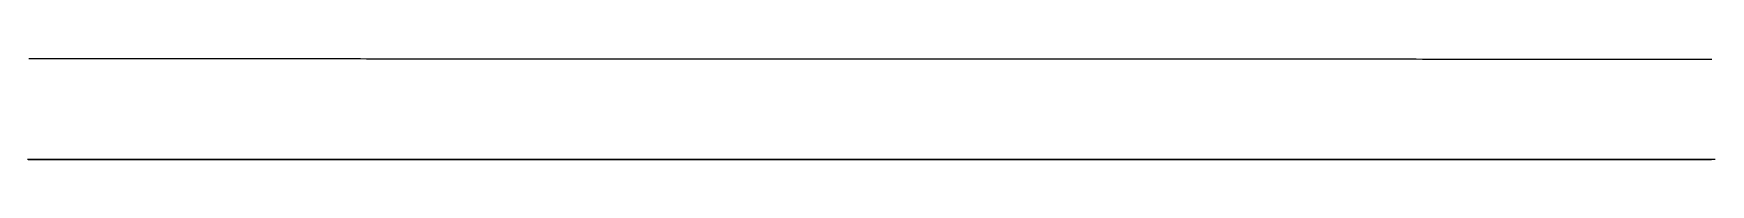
# Model space of a CAD drawing. Extents: x -4 to 218, y 0 to 27.
# Drawn here: x 107.24 to 135.04, y 0 to 1.67 of the extents above; entities that cross this region are included whole.
import ezdxf

# ---------------------------------------------------------------- set-up
doc = ezdxf.new("R2010")
doc.units = 0
doc.header["$MEASUREMENT"] = 0
doc.layers.add('Buttocks', color=7, linetype='Continuous')

msp = doc.modelspace()

# ---------------------------------------------------------------- linework, layer by layer
at = {"layer": 'Buttocks', "color": 135}
for points in [[(107.15878, 1.66989), (107.25878, 1.66988), (107.3588, 1.66987), (107.45882, 1.66987), (107.55887, 1.66986), (107.65884, 1.66985), (107.75883, 1.66984), (107.85885, 1.66983), (107.95888, 1.66982), (108.05884, 1.66981), (108.15884, 1.6698), (108.25883, 1.66979), (108.35887, 1.66978), (108.45895, 1.66977), (108.55898, 1.66976), (108.65891, 1.66975), (108.75887, 1.66974), (108.85899, 1.66973), (108.95894, 1.66972), (109.0589, 1.66971), (109.15898, 1.6697), (109.25896, 1.66969), (109.35899, 1.66968), (109.45898, 1.66967), (109.559, 1.66966), (109.65903, 1.66965), (109.759, 1.66964), (109.85899, 1.66962), (109.95901, 1.66961), (110.05903, 1.6696), (110.15902, 1.66959), (110.25903, 1.66958), (110.35904, 1.66957), (110.45902, 1.66956), (110.55905, 1.66955), (110.6591, 1.66954), (110.75912, 1.66952), (110.85912, 1.66951), (110.95913, 1.6695), (111.05912, 1.66949), (111.1591, 1.66948), (111.25912, 1.66946), (111.35905, 1.66945), (111.45914, 1.66944), (111.55919, 1.66943), (111.65919, 1.66941), (111.75915, 1.6694), (111.85915, 1.66939), (111.95917, 1.66937), (112.05917, 1.66936), (112.15923, 1.66935), (112.25919, 1.66933), (112.35918, 1.66932), (112.45921, 1.6693), (112.55931, 1.66929), (112.65929, 1.66928), (112.75929, 1.66926), (112.85923, 1.66925), (112.95927, 1.66923), (113.0593, 1.66922), (113.15927, 1.6692), (113.25925, 1.66918), (113.35927, 1.66917), (113.4593, 1.66915), (113.55933, 1.66914), (113.65935, 1.66912), (113.75935, 1.6691), (113.85934, 1.66909), (113.95937, 1.66907), (114.05933, 1.66905), (114.15934, 1.66904), (114.25935, 1.66902), (114.35938, 1.669), (114.45937, 1.66898), (114.55943, 1.66896), (114.65938, 1.66895), (114.75943, 1.66893), (114.85934, 1.66891), (114.95943, 1.66889), (115.05938, 1.66887), (115.15941, 1.66885), (115.25945, 1.66883), (115.35944, 1.66881), (115.45945, 1.66879), (115.55946, 1.66877), (115.65949, 1.66875), (115.75951, 1.66872), (115.85953, 1.6687), (115.95955, 1.66868), (116.05949, 1.66866), (116.15951, 1.66864), (116.25958, 1.66861), (116.35952, 1.66859), (116.45959, 1.66857), (116.55955, 1.66854), (116.65961, 1.66852), (116.75954, 1.66849), (116.85958, 1.66847), (116.95959, 1.66844), (117.05959, 1.66842), (117.15956, 1.66839), (117.25958, 1.66837), (117.35961, 1.66834), (117.45966, 1.66832), (117.55965, 1.66829), (117.65965, 1.66826), (117.75962, 1.66823), (117.85973, 1.66821), (117.95966, 1.66818), (118.05977, 1.66815), (118.15965, 1.66812), (118.2597, 1.66809), (118.3597, 1.66806), (118.45972, 1.66803), (118.55971, 1.668), (118.65973, 1.66797), (118.75974, 1.66794), (118.85979, 1.66791), (118.95979, 1.66787), (119.05975, 1.66784), (119.15979, 1.66781), (119.25974, 1.66778), (119.35983, 1.66774), (119.45983, 1.66771), (119.55983, 1.66768), (119.65987, 1.66764), (119.75981, 1.66761), (119.85989, 1.66757), (119.95985, 1.66754), (120.05981, 1.6675), (120.15987, 1.66747), (120.25985, 1.66743), (120.35995, 1.6674), (120.45988, 1.66736), (120.55994, 1.66732), (120.65987, 1.66729), (120.75988, 1.66725), (120.85988, 1.66721), (120.95988, 1.66718), (121.05994, 1.66714), (121.15995, 1.6671), (121.25997, 1.66706), (121.35997, 1.66703), (121.46001, 1.66699), (121.55999, 1.66695), (121.66, 1.66691), (121.75997, 1.66687), (121.85995, 1.66683), (121.95999, 1.66679), (122.06003, 1.66676), (122.15999, 1.66672), (122.26002, 1.66668), (122.36009, 1.66664), (122.46008, 1.6666), (122.56007, 1.66656), (122.66003, 1.66652), (122.76004, 1.66648), (122.86001, 1.66644), (122.96013, 1.6664), (123.0601, 1.66636), (123.16008, 1.66632), (123.26013, 1.66628), (123.36013, 1.66624), (123.46012, 1.6662), (123.56014, 1.66616), (123.6601, 1.66612), (123.76014, 1.66608), (123.86016, 1.66604), (123.96015, 1.666), (124.0602, 1.66596), (124.16021, 1.66592), (124.26021, 1.66588), (124.3602, 1.66584), (124.46026, 1.6658), (124.56026, 1.66576), (124.66027, 1.66572), (124.76028, 1.66568), (124.86023, 1.66564), (124.96021, 1.6656), (125.06032, 1.66556), (125.16029, 1.66552), (125.26033, 1.66548), (125.36034, 1.66544), (125.46038, 1.6654), (125.56033, 1.66536), (125.66032, 1.66532), (125.76034, 1.66528), (125.8604, 1.66524), (125.96038, 1.6652), (126.06038, 1.66516), (126.16039, 1.66512), (126.26035, 1.66509), (126.3604, 1.66505), (126.4604, 1.66501), (126.56042, 1.66497), (126.66041, 1.66493), (126.76045, 1.6649), (126.86047, 1.66486), (126.96046, 1.66482), (127.06043, 1.66478), (127.16044, 1.66475), (127.26044, 1.66471), (127.36044, 1.66467), (127.4605, 1.66464), (127.56048, 1.6646), (127.6605, 1.66456), (127.76045, 1.66453), (127.86048, 1.66449), (127.96057, 1.66446), (128.0605, 1.66442), (128.16054, 1.66439), (128.26054, 1.66436), (128.36053, 1.66432), (128.4606, 1.66429), (128.56059, 1.66425), (128.66061, 1.66422), (128.76054, 1.66419), (128.86058, 1.66416), (128.96065, 1.66412), (129.0607, 1.66409), (129.16055, 1.66406), (129.26064, 1.66403), (129.36063, 1.664), (129.46062, 1.66397), (129.56059, 1.66394), (129.66071, 1.66391), (129.76067, 1.66388), (129.86067, 1.66385), (129.96071, 1.66382), (130.06068, 1.66379), (130.16066, 1.66376), (130.2607, 1.66373), (130.36073, 1.66371), (130.46082, 1.66368), (130.56071, 1.66365), (130.66077, 1.66363), (130.76079, 1.6636), (130.86075, 1.66358), (130.96077, 1.66355), (131.06075, 1.66353), (131.16083, 1.6635), (131.26085, 1.66348), (131.36084, 1.66345), (131.46077, 1.66343), (131.56075, 1.66341), (131.66086, 1.66338), (131.76086, 1.66336), (131.86084, 1.66333), (131.96082, 1.66331), (132.06085, 1.66328), (132.16086, 1.66326), (132.26086, 1.66323), (132.36092, 1.66321), (132.46092, 1.66318), (132.56094, 1.66316), (132.66089, 1.66313), (132.76089, 1.6631), (132.86095, 1.66307), (132.96097, 1.66304), (133.06094, 1.66301), (133.16095, 1.66298), (133.26096, 1.66295), (133.36098, 1.66292), (133.46098, 1.66289), (133.56096, 1.66285), (133.66104, 1.66282), (133.76099, 1.66278), (133.86104, 1.66274), (133.96101, 1.6627), (134.06102, 1.66266), (134.16104, 1.66262), (134.26105, 1.66258), (134.36108, 1.66253), (134.46111, 1.66249), (134.56107, 1.66244), (134.66115, 1.66239), (134.76106, 1.66234), (134.86115, 1.66228), (134.96109, 1.66223), (135.0612, 1.66217)], [(135.04459, 0), (134.94458, 0), (134.84451, 0), (134.74454, 0), (134.64449, 0), (134.54448, 0), (134.44447, 0), (134.34444, 0), (134.24445, 0), (134.14439, 0), (134.04445, 0), (133.94438, 0), (133.84439, 0), (133.74438, 0), (133.64435, 0), (133.54428, 0), (133.44429, 0), (133.34433, 0), (133.24425, 0), (133.14427, 0), (133.04422, 0), (132.94426, 0), (132.84421, 0), (132.74422, 0), (132.64417, 0), (132.54416, 0), (132.44412, 0), (132.34413, 0), (132.24411, 0), (132.14412, 0), (132.04405, 0), (131.94408, 0), (131.84404, 0), (131.74405, 0), (131.64401, 0), (131.54402, 0), (131.44397, 0), (131.34399, 0), (131.24396, 0), (131.14392, 0), (131.04393, 0), (130.94392, 0), (130.84392, 0), (130.74388, 0), (130.64388, 0), (130.54384, 0), (130.4438, 0), (130.34387, 0), (130.24379, 0), (130.1438, 0), (130.04379, 0), (129.94376, 0), (129.84372, 0), (129.7437, 0), (129.64371, 0), (129.54369, 0), (129.44366, 0), (129.34369, 0), (129.24359, 0), (129.14365, 0), (129.04366, 0), (128.94357, 0), (128.8436, 0), (128.74358, 0), (128.64355, 0), (128.54353, 0), (128.44353, 0), (128.34355, 0), (128.24348, 0), (128.14349, 0), (128.04344, 0), (127.94346, 0), (127.84344, 0), (127.74339, 0), (127.64338, 0), (127.54337, 0), (127.44334, 0), (127.34335, 0), (127.24332, 0), (127.14335, 0), (127.04328, 0), (126.94328, 0), (126.8433, 0), (126.74323, 0), (126.64323, 0), (126.54323, 0), (126.44321, 0), (126.34319, 0), (126.24311, 0), (126.14317, 0), (126.0431, 0), (125.94312, 0), (125.84312, 0), (125.74303, 0), (125.6431, 0), (125.54304, 0), (125.44301, 0), (125.34305, 0), (125.24301, 0), (125.14301, 0), (125.04298, 0), (124.94297, 0), (124.84296, 0), (124.7429, 0), (124.64293, 0), (124.5429, 0), (124.44289, 0), (124.34286, 0), (124.24287, 0), (124.14282, 0), (124.04282, 0), (123.94285, 0), (123.84279, 0), (123.74276, 0), (123.64276, 0), (123.54273, 0), (123.44273, 0), (123.34276, 0), (123.24271, 0), (123.14269, 0), (123.04267, 0), (122.94264, 0), (122.84263, 0), (122.74267, 0), (122.64255, 0), (122.5426, 0), (122.44257, 0), (122.34254, 0), (122.24255, 0), (122.14251, 0), (122.04255, 0), (121.94248, 0), (121.84248, 0), (121.74249, 0), (121.64247, 0), (121.54244, 0), (121.44244, 0), (121.34238, 0), (121.24237, 0), (121.14238, 0), (121.04232, 0), (120.94237, 0), (120.84229, 0), (120.7423, 0), (120.64233, 0), (120.5423, 0), (120.44227, 0), (120.34225, 0), (120.24221, 0), (120.14219, 0), (120.04218, 0), (119.9422, 0), (119.84217, 0), (119.74212, 0), (119.64214, 0), (119.54208, 0), (119.44206, 0), (119.34206, 0), (119.24207, 0), (119.14208, 0), (119.04201, 0), (118.94193, 0), (118.84203, 0), (118.74195, 0), (118.64194, 0), (118.54195, 0), (118.44191, 0), (118.34192, 0), (118.24191, 0), (118.14187, 0), (118.04188, 0), (117.94182, 0), (117.84184, 0), (117.74182, 0), (117.6418, 0), (117.54181, 0), (117.4418, 0), (117.34176, 0), (117.24175, 0), (117.14176, 0), (117.04175, 0), (116.94172, 0), (116.84171, 0), (116.74169, 0), (116.64167, 0), (116.54163, 0), (116.44164, 0), (116.34161, 0), (116.2416, 0), (116.14161, 0), (116.04157, 0), (115.94151, 0), (115.84152, 0), (115.74153, 0), (115.6415, 0), (115.54152, 0), (115.4415, 0), (115.34145, 0), (115.24142, 0), (115.14143, 0), (115.04141, 0), (114.94138, 0), (114.84138, 0), (114.7414, 0), (114.64137, 0), (114.54132, 0), (114.44134, 0), (114.34129, 0), (114.24126, 0), (114.1413, 0), (114.04123, 0), (113.94121, 0), (113.84121, 0), (113.74117, 0), (113.64122, 0), (113.54117, 0), (113.4411, 0), (113.34114, 0), (113.24112, 0), (113.14114, 0), (113.04108, 0), (112.94107, 0), (112.84103, 0), (112.74105, 0), (112.64101, 0), (112.54096, 0), (112.44097, 0), (112.34101, 0), (112.24097, 0), (112.14095, 0), (112.04093, 0), (111.94092, 0), (111.84088, 0), (111.74087, 0), (111.64085, 0), (111.54085, 0), (111.44083, 0), (111.3408, 0), (111.24075, 0), (111.14077, 0), (111.04072, 0), (110.94072, 0), (110.84074, 0), (110.74068, 0), (110.64072, 0), (110.54071, 0), (110.44064, 0), (110.34064, 0), (110.24068, 0), (110.1406, 0), (110.0406, 0), (109.94059, 0), (109.84055, 0), (109.74053, 0), (109.64056, 0), (109.54057, 0), (109.4405, 0), (109.34042, 0), (109.24048, 0), (109.14046, 0), (109.04043, 0), (108.94049, 0), (108.84045, 0), (108.74043, 0), (108.64036, 0), (108.54035, 0), (108.44035, 0), (108.34035, 0), (108.24034, 0), (108.14034, 0), (108.04031, 0), (107.94029, 0), (107.84025, 0), (107.74023, 0), (107.64016, 0), (107.54021, 0), (107.44021, 0), (107.34023, 0), (107.2402, 0), (107.14018, 0)], [(135.0605, 0), (134.9604, 0), (134.86038, 0), (134.76025, 0), (134.66023, 0), (134.56017, 0), (134.46016, 0), (134.36009, 0), (134.26009, 0), (134.16, 0), (134.05995, 0), (133.95987, 0), (133.85988, 0), (133.7598, 0), (133.65976, 0), (133.55969, 0), (133.45961, 0), (133.35954, 0), (133.25958, 0), (133.15948, 0), (133.05945, 0), (132.95937, 0), (132.85934, 0), (132.75925, 0), (132.65927, 0), (132.55914, 0), (132.45909, 0), (132.35904, 0), (132.25897, 0), (132.15895, 0), (132.05894, 0), (131.95886, 0), (131.85884, 0), (131.75874, 0), (131.65869, 0), (131.55867, 0), (131.45862, 0), (131.35855, 0), (131.25854, 0), (131.15843, 0), (131.05843, 0), (130.9583, 0), (130.85835, 0), (130.75822, 0), (130.65825, 0), (130.55812, 0), (130.45808, 0), (130.35802, 0), (130.25797, 0), (130.15793, 0), (130.05788, 0), (129.95779, 0), (129.85779, 0), (129.75774, 0), (129.6577, 0), (129.55766, 0), (129.45758, 0), (129.35751, 0), (129.25749, 0), (129.15741, 0), (129.05737, 0), (128.95734, 0), (128.85728, 0), (128.75722, 0), (128.65717, 0), (128.55708, 0), (128.45706, 0), (128.35701, 0), (128.25694, 0), (128.15692, 0), (128.05684, 0), (127.95681, 0), (127.85677, 0), (127.75671, 0), (127.65662, 0), (127.55662, 0), (127.45647, 0), (127.35653, 0), (127.25646, 0), (127.15646, 0), (127.05629, 0), (126.95631, 0), (126.85622, 0), (126.75618, 0), (126.65617, 0), (126.55608, 0), (126.45606, 0), (126.35599, 0), (126.25597, 0), (126.15586, 0), (126.05587, 0), (125.95581, 0), (125.85573, 0), (125.75567, 0), (125.65563, 0), (125.5556, 0), (125.45554, 0), (125.35545, 0), (125.25546, 0), (125.15537, 0), (125.05529, 0), (124.95527, 0), (124.85519, 0), (124.75521, 0), (124.65508, 0), (124.55506, 0), (124.45494, 0), (124.35498, 0), (124.25493, 0), (124.1549, 0), (124.05482, 0), (123.95476, 0), (123.85473, 0), (123.75462, 0), (123.6546, 0), (123.55454, 0), (123.45449, 0), (123.35442, 0), (123.25446, 0), (123.15432, 0), (123.05432, 0), (122.95422, 0), (122.85423, 0), (122.75413, 0), (122.65404, 0), (122.55407, 0), (122.45392, 0), (122.35391, 0), (122.25386, 0), (122.15384, 0), (122.05373, 0), (121.95368, 0), (121.85365, 0), (121.7536, 0), (121.65359, 0), (121.55353, 0), (121.45345, 0), (121.35336, 0), (121.25329, 0), (121.15328, 0), (121.05324, 0), (120.95321, 0), (120.85319, 0), (120.75307, 0), (120.65302, 0), (120.55301, 0), (120.4529, 0), (120.35287, 0), (120.25282, 0), (120.15278, 0), (120.0527, 0), (119.9527, 0), (119.85265, 0), (119.75254, 0), (119.65254, 0), (119.55243, 0), (119.45244, 0), (119.35236, 0), (119.25231, 0), (119.15229, 0), (119.05221, 0), (118.95219, 0), (118.8521, 0), (118.75208, 0), (118.65198, 0), (118.55197, 0), (118.4519, 0), (118.3519, 0), (118.2518, 0), (118.1517, 0), (118.05172, 0), (117.95169, 0), (117.85162, 0), (117.75156, 0), (117.6515, 0), (117.55144, 0), (117.45137, 0), (117.35135, 0), (117.25129, 0), (117.15128, 0), (117.05119, 0), (116.95113, 0), (116.85106, 0), (116.751, 0), (116.65102, 0), (116.55093, 0), (116.45089, 0), (116.35083, 0), (116.25076, 0), (116.15078, 0), (116.05065, 0), (115.95061, 0), (115.85058, 0), (115.75052, 0), (115.65047, 0), (115.55042, 0), (115.45036, 0), (115.35032, 0), (115.25024, 0), (115.15023, 0), (115.05016, 0), (114.9501, 0), (114.85007, 0), (114.75002, 0), (114.64995, 0), (114.5499, 0), (114.44987, 0), (114.34984, 0), (114.24973, 0), (114.1497, 0), (114.04962, 0), (113.94959, 0), (113.8496, 0), (113.74946, 0), (113.64944, 0), (113.54933, 0), (113.4493, 0), (113.3493, 0), (113.24919, 0), (113.14915, 0), (113.04913, 0), (112.94904, 0), (112.84906, 0), (112.7489, 0), (112.64895, 0), (112.54886, 0), (112.44883, 0), (112.34875, 0), (112.24873, 0), (112.14864, 0), (112.04861, 0), (111.94855, 0), (111.84853, 0), (111.74847, 0), (111.64838, 0), (111.54836, 0), (111.4483, 0), (111.34827, 0), (111.24826, 0), (111.14815, 0), (111.04809, 0), (110.94808, 0), (110.84801, 0), (110.74795, 0), (110.64792, 0), (110.5478, 0), (110.44779, 0), (110.34769, 0), (110.24767, 0), (110.14764, 0), (110.04753, 0), (109.94753, 0), (109.84749, 0), (109.74746, 0), (109.64738, 0), (109.5473, 0), (109.4473, 0), (109.34724, 0), (109.24715, 0), (109.14712, 0), (109.04706, 0), (108.94704, 0), (108.84701, 0), (108.74693, 0), (108.64684, 0), (108.54681, 0), (108.44678, 0), (108.34673, 0), (108.24667, 0), (108.14662, 0), (108.04658, 0), (107.9465, 0), (107.84649, 0), (107.74641, 0), (107.64634, 0), (107.54634, 0), (107.44627, 0), (107.3462, 0), (107.24615, 0), (107.14609, 0)], [(107.15154, 0), (107.25155, 0), (107.35159, 0), (107.45167, 0), (107.55161, 0), (107.6515, 0), (107.75163, 0), (107.85168, 0), (107.95161, 0), (108.05168, 0), (108.15168, 0), (108.25168, 0), (108.35153, 0), (108.45163, 0), (108.55167, 0), (108.6517, 0), (108.75168, 0), (108.85164, 0), (108.95176, 0), (109.05173, 0), (109.15173, 0), (109.25167, 0), (109.35168, 0), (109.45183, 0), (109.55172, 0), (109.65173, 0), (109.75181, 0), (109.85178, 0), (109.95174, 0), (110.05176, 0), (110.15173, 0), (110.25181, 0), (110.35182, 0), (110.45177, 0), (110.55188, 0), (110.65183, 0), (110.7519, 0), (110.8519, 0), (110.95188, 0), (111.05183, 0), (111.15182, 0), (111.25191, 0), (111.35194, 0), (111.4519, 0), (111.55192, 0), (111.65196, 0), (111.75189, 0), (111.85184, 0), (111.95186, 0), (112.05189, 0), (112.15195, 0), (112.25188, 0), (112.35194, 0), (112.4519, 0), (112.55195, 0), (112.65195, 0), (112.75194, 0), (112.85198, 0), (112.95204, 0), (113.05203, 0), (113.15204, 0), (113.25202, 0), (113.35196, 0), (113.45202, 0), (113.55199, 0), (113.65207, 0), (113.75204, 0), (113.85206, 0), (113.95209, 0), (114.052, 0), (114.15211, 0), (114.25208, 0), (114.35217, 0), (114.45209, 0), (114.55211, 0), (114.65213, 0), (114.75213, 0), (114.85205, 0), (114.95211, 0), (115.05209, 0), (115.15221, 0), (115.25217, 0), (115.35214, 0), (115.45225, 0), (115.55224, 0), (115.65227, 0), (115.75222, 0), (115.85223, 0), (115.95225, 0), (116.05227, 0), (116.15225, 0), (116.25224, 0), (116.35219, 0), (116.45229, 0), (116.5522, 0), (116.65221, 0), (116.75219, 0), (116.85226, 0), (116.95224, 0), (117.05227, 0), (117.15234, 0), (117.2523, 0), (117.35237, 0), (117.45237, 0), (117.55233, 0), (117.65237, 0), (117.75238, 0), (117.85239, 0), (117.95235, 0), (118.05236, 0), (118.15232, 0), (118.25242, 0), (118.35238, 0), (118.45239, 0), (118.55244, 0), (118.65245, 0), (118.75246, 0), (118.85246, 0), (118.95246, 0), (119.05241, 0), (119.15233, 0), (119.2525, 0), (119.35249, 0), (119.45252, 0), (119.55255, 0), (119.65249, 0), (119.7525, 0), (119.85249, 0), (119.95254, 0), (120.05254, 0), (120.15254, 0), (120.25253, 0), (120.35248, 0), (120.4526, 0), (120.55257, 0), (120.65259, 0), (120.75255, 0), (120.85258, 0), (120.95258, 0), (121.05261, 0), (121.15263, 0), (121.25263, 0), (121.35263, 0), (121.45258, 0), (121.5526, 0), (121.65263, 0), (121.75271, 0), (121.85266, 0), (121.95268, 0), (122.05267, 0), (122.15266, 0), (122.2527, 0), (122.35268, 0), (122.45269, 0), (122.55278, 0), (122.65273, 0), (122.75269, 0), (122.85274, 0), (122.95269, 0), (123.0528, 0), (123.15266, 0), (123.25274, 0), (123.35272, 0), (123.45281, 0), (123.55275, 0), (123.65277, 0), (123.75281, 0), (123.85284, 0), (123.9528, 0), (124.05279, 0), (124.15281, 0), (124.2528, 0), (124.35283, 0), (124.45275, 0), (124.55287, 0), (124.65288, 0), (124.75301, 0), (124.85288, 0), (124.95288, 0), (125.05291, 0), (125.15295, 0), (125.25292, 0), (125.35292, 0), (125.45299, 0), (125.55299, 0), (125.65301, 0), (125.75301, 0), (125.85294, 0), (125.95298, 0), (126.05295, 0), (126.15303, 0), (126.253, 0), (126.35294, 0), (126.45294, 0), (126.55302, 0), (126.65305, 0), (126.75303, 0), (126.85293, 0), (126.95312, 0), (127.05305, 0), (127.15305, 0), (127.25306, 0), (127.35304, 0), (127.45309, 0), (127.55319, 0), (127.65305, 0), (127.75313, 0), (127.85306, 0), (127.95318, 0), (128.05313, 0), (128.15314, 0), (128.2532, 0), (128.3532, 0), (128.4532, 0), (128.55318, 0), (128.65312, 0), (128.75319, 0), (128.85324, 0), (128.95326, 0), (129.05321, 0), (129.15323, 0), (129.25323, 0), (129.3532, 0), (129.45326, 0), (129.55324, 0), (129.65332, 0), (129.75327, 0), (129.85323, 0), (129.95329, 0), (130.0533, 0), (130.15324, 0), (130.25327, 0), (130.35321, 0), (130.4532, 0), (130.5533, 0), (130.65334, 0), (130.75336, 0), (130.85327, 0), (130.95332, 0), (131.05341, 0), (131.15337, 0), (131.25336, 0), (131.35338, 0), (131.4534, 0), (131.55345, 0), (131.65335, 0), (131.75345, 0), (131.85344, 0), (131.95346, 0), (132.05348, 0), (132.1534, 0), (132.25337, 0), (132.35341, 0), (132.45341, 0), (132.5535, 0), (132.65346, 0), (132.75348, 0), (132.85349, 0), (132.95355, 0), (133.05354, 0), (133.15347, 0), (133.25349, 0), (133.35361, 0), (133.45361, 0), (133.55347, 0), (133.65366, 0), (133.75362, 0), (133.85362, 0), (133.95355, 0), (134.05363, 0), (134.15356, 0), (134.25366, 0), (134.35364, 0), (134.45361, 0), (134.5536, 0), (134.65358, 0), (134.75365, 0), (134.85356, 0), (134.95364, 0), (135.05367, 0)], [(135.06474, 0), (134.96472, 0), (134.86469, 0), (134.7646, 0), (134.6646, 0), (134.56453, 0), (134.46451, 0), (134.36447, 0), (134.26443, 0), (134.1644, 0), (134.06435, 0), (133.96434, 0), (133.86429, 0), (133.76427, 0), (133.66418, 0), (133.56419, 0), (133.46416, 0), (133.36414, 0), (133.26407, 0), (133.16405, 0), (133.06401, 0), (132.96399, 0), (132.86392, 0), (132.76389, 0), (132.66388, 0), (132.56383, 0), (132.46379, 0), (132.36374, 0), (132.26373, 0), (132.1637, 0), (132.06364, 0), (131.96362, 0), (131.86357, 0), (131.76355, 0), (131.6635, 0), (131.56348, 0), (131.46347, 0), (131.36339, 0), (131.26343, 0), (131.16331, 0), (131.06332, 0), (130.96327, 0), (130.86322, 0), (130.76318, 0), (130.66316, 0), (130.56313, 0), (130.46304, 0), (130.36308, 0), (130.26305, 0), (130.16302, 0), (130.06294, 0), (129.96294, 0), (129.86288, 0), (129.76285, 0), (129.66284, 0), (129.56279, 0), (129.46275, 0), (129.36269, 0), (129.26266, 0), (129.16263, 0), (129.06261, 0), (128.96255, 0), (128.86255, 0), (128.76245, 0), (128.66245, 0), (128.56244, 0), (128.46237, 0), (128.36234, 0), (128.26231, 0), (128.16231, 0), (128.06223, 0), (127.96222, 0), (127.86214, 0), (127.76216, 0), (127.66209, 0), (127.56205, 0), (127.46205, 0), (127.36198, 0), (127.26196, 0), (127.16192, 0), (127.06191, 0), (126.96184, 0), (126.86182, 0), (126.76178, 0), (126.6617, 0), (126.56171, 0), (126.46166, 0), (126.36165, 0), (126.2616, 0), (126.1616, 0), (126.06154, 0), (125.96156, 0), (125.86151, 0), (125.76143, 0), (125.66142, 0), (125.56137, 0), (125.46133, 0), (125.3613, 0), (125.26123, 0), (125.16121, 0), (125.06116, 0), (124.96114, 0), (124.86109, 0), (124.76109, 0), (124.66105, 0), (124.561, 0), (124.46099, 0), (124.36097, 0), (124.26091, 0), (124.16088, 0), (124.06086, 0), (123.96082, 0), (123.86075, 0), (123.76076, 0), (123.66068, 0), (123.56066, 0), (123.46063, 0), (123.36055, 0), (123.26057, 0), (123.16053, 0), (123.06046, 0), (122.9605, 0), (122.8604, 0), (122.76034, 0), (122.66032, 0), (122.56033, 0), (122.4603, 0), (122.36026, 0), (122.26022, 0), (122.16021, 0), (122.06014, 0), (121.96014, 0), (121.86005, 0), (121.76001, 0), (121.66002, 0), (121.55992, 0), (121.45993, 0), (121.35985, 0), (121.25986, 0), (121.15982, 0), (121.05975, 0), (120.95978, 0), (120.85972, 0), (120.75971, 0), (120.65965, 0), (120.55957, 0), (120.45956, 0), (120.35955, 0), (120.25954, 0), (120.15948, 0), (120.0594, 0), (119.95939, 0), (119.85934, 0), (119.75932, 0), (119.65935, 0), (119.55924, 0), (119.4592, 0), (119.35917, 0), (119.25909, 0), (119.15915, 0), (119.05909, 0), (118.95902, 0), (118.85901, 0), (118.75896, 0), (118.65893, 0), (118.55891, 0), (118.45889, 0), (118.35883, 0), (118.25879, 0), (118.15878, 0), (118.05874, 0), (117.95869, 0), (117.85867, 0), (117.75863, 0), (117.65861, 0), (117.55858, 0), (117.45851, 0), (117.3585, 0), (117.25845, 0), (117.15842, 0), (117.05843, 0), (116.95834, 0), (116.85832, 0), (116.75829, 0), (116.65823, 0), (116.55822, 0), (116.45818, 0), (116.35815, 0), (116.25811, 0), (116.1581, 0), (116.05805, 0), (115.95799, 0), (115.85797, 0), (115.75793, 0), (115.65791, 0), (115.55785, 0), (115.45781, 0), (115.35776, 0), (115.25772, 0), (115.15769, 0), (115.05769, 0), (114.9576, 0), (114.85761, 0), (114.7576, 0), (114.65755, 0), (114.55753, 0), (114.45749, 0), (114.3574, 0), (114.25742, 0), (114.15737, 0), (114.05729, 0), (113.95729, 0), (113.85722, 0), (113.75718, 0), (113.65717, 0), (113.55712, 0), (113.45708, 0), (113.3571, 0), (113.25707, 0), (113.15701, 0), (113.05698, 0), (112.95694, 0), (112.85689, 0), (112.75685, 0), (112.65682, 0), (112.55679, 0), (112.45675, 0), (112.35677, 0), (112.25666, 0), (112.15665, 0), (112.05665, 0), (111.9566, 0), (111.85649, 0), (111.75652, 0), (111.65649, 0), (111.55645, 0), (111.45638, 0), (111.35636, 0), (111.25634, 0), (111.15632, 0), (111.05633, 0), (110.95625, 0), (110.85619, 0), (110.75618, 0), (110.65613, 0), (110.55608, 0), (110.45602, 0), (110.35602, 0), (110.256, 0), (110.15595, 0), (110.05595, 0), (109.95591, 0), (109.8558, 0), (109.75586, 0), (109.65582, 0), (109.55576, 0), (109.45574, 0), (109.35566, 0), (109.25565, 0), (109.15558, 0), (109.05559, 0), (108.95553, 0), (108.85547, 0), (108.75545, 0), (108.65545, 0), (108.5554, 0), (108.45534, 0), (108.35533, 0), (108.25526, 0), (108.15527, 0), (108.05523, 0), (107.95519, 0), (107.85518, 0), (107.75513, 0), (107.65511, 0), (107.55507, 0), (107.455, 0), (107.35496, 0), (107.25494, 0), (107.15493, 0)], [(135.0793, 0), (134.97925, 0), (134.8792, 0), (134.77908, 0), (134.67903, 0), (134.57895, 0), (134.47888, 0), (134.37883, 0), (134.27876, 0), (134.1787, 0), (134.07861, 0), (133.97852, 0), (133.87848, 0), (133.77841, 0), (133.67834, 0), (133.57826, 0), (133.47815, 0), (133.37819, 0), (133.27809, 0), (133.17801, 0), (133.07796, 0), (132.97787, 0), (132.87785, 0), (132.77776, 0), (132.67763, 0), (132.57761, 0), (132.47757, 0), (132.3775, 0), (132.27742, 0), (132.17732, 0), (132.07732, 0), (131.97722, 0), (131.87715, 0), (131.77711, 0), (131.67703, 0), (131.57693, 0), (131.4769, 0), (131.37683, 0), (131.27673, 0), (131.17667, 0), (131.07664, 0), (130.97659, 0), (130.87645, 0), (130.77641, 0), (130.67636, 0), (130.57628, 0), (130.4762, 0), (130.37616, 0), (130.27606, 0), (130.17604, 0), (130.07594, 0), (129.97585, 0), (129.87584, 0), (129.7758, 0), (129.67569, 0), (129.57561, 0), (129.47554, 0), (129.37549, 0), (129.27541, 0), (129.17535, 0), (129.07529, 0), (128.97519, 0), (128.87517, 0), (128.77509, 0), (128.67499, 0), (128.57497, 0), (128.47485, 0), (128.37482, 0), (128.27477, 0), (128.1747, 0), (128.07462, 0), (127.97455, 0), (127.87449, 0), (127.77443, 0), (127.67433, 0), (127.57426, 0), (127.47424, 0), (127.37413, 0), (127.27407, 0), (127.174, 0), (127.07394, 0), (126.97388, 0), (126.87377, 0), (126.77375, 0), (126.67368, 0), (126.57361, 0), (126.47356, 0), (126.37354, 0), (126.27345, 0), (126.17332, 0), (126.07328, 0), (125.97322, 0), (125.87315, 0), (125.77307, 0), (125.673, 0), (125.57296, 0), (125.47289, 0), (125.3728, 0), (125.27272, 0), (125.17268, 0), (125.07263, 0), (124.97258, 0), (124.87242, 0), (124.77239, 0), (124.67233, 0), (124.57224, 0), (124.47222, 0), (124.37212, 0), (124.27209, 0), (124.17204, 0), (124.07196, 0), (123.97187, 0), (123.87181, 0), (123.77173, 0), (123.67167, 0), (123.57162, 0), (123.47158, 0), (123.37149, 0), (123.27143, 0), (123.17133, 0), (123.0713, 0), (122.97124, 0), (122.87112, 0), (122.7711, 0), (122.67103, 0), (122.57097, 0), (122.47093, 0), (122.37076, 0), (122.27075, 0), (122.17066, 0), (122.07057, 0), (121.97054, 0), (121.8705, 0), (121.77039, 0), (121.67033, 0), (121.57034, 0), (121.4702, 0), (121.37016, 0), (121.27011, 0), (121.17003, 0), (121.06995, 0), (120.96988, 0), (120.86979, 0), (120.76978, 0), (120.66967, 0), (120.56961, 0), (120.46954, 0), (120.3695, 0), (120.26942, 0), (120.16936, 0), (120.06924, 0), (119.96923, 0), (119.86916, 0), (119.76904, 0), (119.66901, 0), (119.56898, 0), (119.46889, 0), (119.36881, 0), (119.26875, 0), (119.16869, 0), (119.06861, 0), (118.96851, 0), (118.8685, 0), (118.76839, 0), (118.66835, 0), (118.56829, 0), (118.4682, 0), (118.36813, 0), (118.2681, 0), (118.16804, 0), (118.06795, 0), (117.96788, 0), (117.86779, 0), (117.76774, 0), (117.66766, 0), (117.56763, 0), (117.46752, 0), (117.36749, 0), (117.26742, 0), (117.16737, 0), (117.06728, 0), (116.96725, 0), (116.86716, 0), (116.76711, 0), (116.66703, 0), (116.56696, 0), (116.4669, 0), (116.36681, 0), (116.26671, 0), (116.16669, 0), (116.0666, 0), (115.96651, 0), (115.86646, 0), (115.7664, 0), (115.66631, 0), (115.56626, 0), (115.46619, 0), (115.3661, 0), (115.26605, 0), (115.16596, 0), (115.06591, 0), (114.96589, 0), (114.86577, 0), (114.76569, 0), (114.66569, 0), (114.56557, 0), (114.46554, 0), (114.36551, 0), (114.26541, 0), (114.16533, 0), (114.06526, 0), (113.96519, 0), (113.86511, 0), (113.76507, 0), (113.66498, 0), (113.56493, 0), (113.46487, 0), (113.36477, 0), (113.2647, 0), (113.16469, 0), (113.06461, 0), (112.96456, 0), (112.8645, 0), (112.7644, 0), (112.66431, 0), (112.5642, 0), (112.46421, 0), (112.36416, 0), (112.26405, 0), (112.16399, 0), (112.06392, 0), (111.96379, 0), (111.86377, 0), (111.76379, 0), (111.66367, 0), (111.56355, 0), (111.46355, 0), (111.36343, 0), (111.26337, 0), (111.16335, 0), (111.06326, 0), (110.96325, 0), (110.86316, 0), (110.76305, 0), (110.663, 0), (110.56291, 0), (110.46288, 0), (110.36286, 0), (110.26272, 0), (110.16262, 0), (110.06255, 0), (109.96252, 0), (109.86249, 0), (109.76243, 0), (109.66234, 0), (109.56223, 0), (109.46218, 0), (109.36208, 0), (109.26206, 0), (109.16206, 0), (109.0619, 0), (108.96185, 0), (108.86183, 0), (108.76175, 0), (108.66161, 0), (108.56158, 0), (108.46152, 0), (108.36153, 0), (108.26139, 0), (108.16129, 0), (108.06126, 0), (107.96122, 0), (107.86121, 0), (107.76107, 0), (107.66098, 0), (107.56093, 0), (107.46086, 0), (107.36088, 0), (107.26067, 0), (107.16074, 0)], [(135.07053, 0), (134.97055, 0), (134.87053, 0), (134.77054, 0), (134.67046, 0), (134.57051, 0), (134.47044, 0), (134.37045, 0), (134.27043, 0), (134.17047, 0), (134.07042, 0), (133.97037, 0), (133.87039, 0), (133.77036, 0), (133.67032, 0), (133.57033, 0), (133.47032, 0), (133.37035, 0), (133.27026, 0), (133.17029, 0), (133.07025, 0), (132.97015, 0), (132.87018, 0), (132.77019, 0), (132.67012, 0), (132.57014, 0), (132.47014, 0), (132.3701, 0), (132.27013, 0), (132.17009, 0), (132.07004, 0), (131.97006, 0), (131.87003, 0), (131.77002, 0), (131.66998, 0), (131.56998, 0), (131.46996, 0), (131.36996, 0), (131.26994, 0), (131.16992, 0), (131.06992, 0), (130.96988, 0), (130.86987, 0), (130.76985, 0), (130.66983, 0), (130.56982, 0), (130.46982, 0), (130.3698, 0), (130.26978, 0), (130.16972, 0), (130.06975, 0), (129.96973, 0), (129.86967, 0), (129.76971, 0), (129.66966, 0), (129.56964, 0), (129.46965, 0), (129.3696, 0), (129.26956, 0), (129.16957, 0), (129.06956, 0), (128.96953, 0), (128.86955, 0), (128.76949, 0), (128.66951, 0), (128.56944, 0), (128.46942, 0), (128.36943, 0), (128.26941, 0), (128.16939, 0), (128.06941, 0), (127.96935, 0), (127.86934, 0), (127.76933, 0), (127.66931, 0), (127.56925, 0), (127.46928, 0), (127.36929, 0), (127.26926, 0), (127.16924, 0), (127.06924, 0), (126.96921, 0), (126.86919, 0), (126.76917, 0), (126.66915, 0), (126.56918, 0), (126.46914, 0), (126.3691, 0), (126.26912, 0), (126.16909, 0), (126.06908, 0), (125.96903, 0), (125.86903, 0), (125.76899, 0), (125.66903, 0), (125.56899, 0), (125.46895, 0), (125.36894, 0), (125.26891, 0), (125.16891, 0), (125.06889, 0), (124.96889, 0), (124.86888, 0), (124.76882, 0), (124.66882, 0), (124.56881, 0), (124.4688, 0), (124.36877, 0), (124.26878, 0), (124.16876, 0), (124.06869, 0), (123.96875, 0), (123.86867, 0), (123.76868, 0), (123.66866, 0), (123.56863, 0), (123.46865, 0), (123.3686, 0), (123.26858, 0), (123.16861, 0), (123.06859, 0), (122.96851, 0), (122.86852, 0), (122.76847, 0), (122.66848, 0), (122.5685, 0), (122.46847, 0), (122.36844, 0), (122.26841, 0), (122.16842, 0), (122.06839, 0), (121.96835, 0), (121.86839, 0), (121.76833, 0), (121.66835, 0), (121.56828, 0), (121.46831, 0), (121.36829, 0), (121.26828, 0), (121.16827, 0), (121.06823, 0), (120.96825, 0), (120.86819, 0), (120.76822, 0), (120.66819, 0), (120.56808, 0), (120.46811, 0), (120.36809, 0), (120.26807, 0), (120.16811, 0), (120.06807, 0), (119.96804, 0), (119.86798, 0), (119.76799, 0), (119.66797, 0), (119.568, 0), (119.46796, 0), (119.36796, 0), (119.2679, 0), (119.16792, 0), (119.06787, 0), (118.9679, 0), (118.86783, 0), (118.76784, 0), (118.66781, 0), (118.56783, 0), (118.4678, 0), (118.36777, 0), (118.26778, 0), (118.16775, 0), (118.06777, 0), (117.96769, 0), (117.86769, 0), (117.76767, 0), (117.66764, 0), (117.56765, 0), (117.46761, 0), (117.36759, 0), (117.26758, 0), (117.16759, 0), (117.06759, 0), (116.96754, 0), (116.86752, 0), (116.76752, 0), (116.66747, 0), (116.56748, 0), (116.46746, 0), (116.36742, 0), (116.26743, 0), (116.16737, 0), (116.06735, 0), (115.96736, 0), (115.86733, 0), (115.7673, 0), (115.66731, 0), (115.56729, 0), (115.46733, 0), (115.36727, 0), (115.26722, 0), (115.16721, 0), (115.06722, 0), (114.9672, 0), (114.8672, 0), (114.76715, 0), (114.66714, 0), (114.56714, 0), (114.46713, 0), (114.36707, 0), (114.26708, 0), (114.16708, 0), (114.06706, 0), (113.96707, 0), (113.86703, 0), (113.76698, 0), (113.66696, 0), (113.56696, 0), (113.46697, 0), (113.36693, 0), (113.2669, 0), (113.16689, 0), (113.06692, 0), (112.96692, 0), (112.86687, 0), (112.76688, 0), (112.66679, 0), (112.56681, 0), (112.46675, 0), (112.36677, 0), (112.26678, 0), (112.16676, 0), (112.06674, 0), (111.96673, 0), (111.86667, 0), (111.76669, 0), (111.66663, 0), (111.56665, 0), (111.46661, 0), (111.36661, 0), (111.26662, 0), (111.1666, 0), (111.06659, 0), (110.96653, 0), (110.86655, 0), (110.76652, 0), (110.66647, 0), (110.56645, 0), (110.46645, 0), (110.36642, 0), (110.26644, 0), (110.16642, 0), (110.06638, 0), (109.96635, 0), (109.86639, 0), (109.76629, 0), (109.66631, 0), (109.56629, 0), (109.46629, 0), (109.36631, 0), (109.26627, 0), (109.16627, 0), (109.06621, 0), (108.96621, 0), (108.8662, 0), (108.76619, 0), (108.66616, 0), (108.56611, 0), (108.46613, 0), (108.36611, 0), (108.2661, 0), (108.16605, 0), (108.06609, 0), (107.96604, 0), (107.86604, 0), (107.76599, 0), (107.66598, 0), (107.56596, 0), (107.46595, 0), (107.36594, 0), (107.26591, 0), (107.16595, 0)], [(135.09056, 0), (134.99054, 0), (134.89064, 0), (134.79062, 0), (134.69057, 0), (134.59058, 0), (134.49054, 0), (134.39052, 0), (134.29056, 0), (134.19052, 0), (134.09059, 0), (133.99052, 0), (133.89053, 0), (133.79056, 0), (133.69048, 0), (133.59052, 0), (133.49046, 0), (133.39046, 0), (133.29045, 0), (133.19043, 0), (133.09047, 0), (132.99046, 0), (132.89046, 0), (132.7905, 0), (132.69037, 0), (132.59041, 0), (132.49036, 0), (132.39043, 0), (132.29036, 0), (132.19043, 0), (132.09039, 0), (131.99037, 0), (131.8904, 0), (131.79036, 0), (131.69035, 0), (131.59033, 0), (131.49034, 0), (131.39037, 0), (131.29033, 0), (131.19029, 0), (131.09033, 0), (130.99025, 0), (130.89029, 0), (130.79031, 0), (130.69031, 0), (130.5903, 0), (130.49028, 0), (130.39027, 0), (130.29022, 0), (130.19026, 0), (130.09019, 0), (129.99022, 0), (129.89023, 0), (129.79027, 0), (129.69029, 0), (129.59019, 0), (129.49022, 0), (129.39021, 0), (129.29024, 0), (129.1902, 0), (129.09016, 0), (128.99017, 0), (128.89017, 0), (128.79008, 0), (128.69011, 0), (128.59012, 0), (128.49016, 0), (128.39011, 0), (128.29012, 0), (128.19011, 0), (128.09012, 0), (127.9901, 0), (127.89011, 0), (127.79008, 0), (127.69, 0), (127.59007, 0), (127.49002, 0), (127.39003, 0), (127.28999, 0), (127.19005, 0), (127.09003, 0), (126.99001, 0), (126.88997, 0), (126.78999, 0), (126.68999, 0), (126.59, 0), (126.48993, 0), (126.38998, 0), (126.28997, 0), (126.18994, 0), (126.08995, 0), (125.98991, 0), (125.88994, 0), (125.78992, 0), (125.68985, 0), (125.58987, 0), (125.48985, 0), (125.38985, 0), (125.28985, 0), (125.18983, 0), (125.08983, 0), (124.98981, 0), (124.8898, 0), (124.78988, 0), (124.68982, 0), (124.58981, 0), (124.48982, 0), (124.38981, 0), (124.28983, 0), (124.18979, 0), (124.08981, 0), (123.98981, 0), (123.88976, 0), (123.78976, 0), (123.68977, 0), (123.58979, 0), (123.48975, 0), (123.38972, 0), (123.28977, 0), (123.1897, 0), (123.08969, 0), (122.98971, 0), (122.88971, 0), (122.78967, 0), (122.68973, 0), (122.58965, 0), (122.48968, 0), (122.38971, 0), (122.28965, 0), (122.18967, 0), (122.08962, 0), (121.98963, 0), (121.88961, 0), (121.78965, 0), (121.68958, 0), (121.58959, 0), (121.48959, 0), (121.38956, 0), (121.28957, 0), (121.18961, 0), (121.08961, 0), (120.98962, 0), (120.8896, 0), (120.78957, 0), (120.68953, 0), (120.58952, 0), (120.48952, 0), (120.38951, 0), (120.28945, 0), (120.18947, 0), (120.08945, 0), (119.98946, 0), (119.88947, 0), (119.78947, 0), (119.68945, 0), (119.58942, 0), (119.48943, 0), (119.38937, 0), (119.28941, 0), (119.18937, 0), (119.0894, 0), (118.98941, 0), (118.88936, 0), (118.78935, 0), (118.68938, 0), (118.58937, 0), (118.48941, 0), (118.38935, 0), (118.28936, 0), (118.18934, 0), (118.08929, 0), (117.98935, 0), (117.88934, 0), (117.78934, 0), (117.68929, 0), (117.58925, 0), (117.48927, 0), (117.38926, 0), (117.28923, 0), (117.18925, 0), (117.08923, 0), (116.98919, 0), (116.88924, 0), (116.78919, 0), (116.68918, 0), (116.58916, 0), (116.48922, 0), (116.3892, 0), (116.28916, 0), (116.18916, 0), (116.08923, 0), (115.98914, 0), (115.88916, 0), (115.78913, 0), (115.68913, 0), (115.58908, 0), (115.48913, 0), (115.3891, 0), (115.28909, 0), (115.18909, 0), (115.08907, 0), (114.98909, 0), (114.88911, 0), (114.78905, 0), (114.68912, 0), (114.58913, 0), (114.48902, 0), (114.38898, 0), (114.28902, 0), (114.18898, 0), (114.089, 0), (113.98899, 0), (113.889, 0), (113.78896, 0), (113.68897, 0), (113.58895, 0), (113.48898, 0), (113.38895, 0), (113.28893, 0), (113.1889, 0), (113.08895, 0), (112.98894, 0), (112.8889, 0), (112.78889, 0), (112.68887, 0), (112.58887, 0), (112.48891, 0), (112.38886, 0), (112.2889, 0), (112.18885, 0), (112.08885, 0), (111.98881, 0), (111.88885, 0), (111.78882, 0), (111.6888, 0), (111.58881, 0), (111.48881, 0), (111.3888, 0), (111.2888, 0), (111.18876, 0), (111.0888, 0), (110.98875, 0), (110.88874, 0), (110.78877, 0), (110.68874, 0), (110.58873, 0), (110.48874, 0), (110.38878, 0), (110.28869, 0), (110.18865, 0), (110.08875, 0), (109.98869, 0), (109.88871, 0), (109.7887, 0), (109.68872, 0), (109.58864, 0), (109.48869, 0), (109.38867, 0), (109.28862, 0), (109.18864, 0), (109.08858, 0), (108.98866, 0), (108.8886, 0), (108.78863, 0), (108.68858, 0), (108.58858, 0), (108.48859, 0), (108.38855, 0), (108.28857, 0), (108.18858, 0), (108.08854, 0), (107.98853, 0), (107.88857, 0), (107.78854, 0), (107.68851, 0), (107.58852, 0), (107.48846, 0), (107.38847, 0), (107.28847, 0), (107.18851, 0)], [(135.11417, 0), (135.0141, 0), (134.914, 0), (134.81393, 0), (134.71388, 0), (134.61386, 0), (134.51379, 0), (134.41374, 0), (134.31366, 0), (134.21359, 0), (134.11357, 0), (134.01349, 0), (133.91341, 0), (133.81339, 0), (133.71332, 0), (133.61327, 0), (133.51318, 0), (133.4131, 0), (133.31305, 0), (133.21304, 0), (133.11296, 0), (133.01288, 0), (132.91281, 0), (132.81277, 0), (132.71274, 0), (132.61264, 0), (132.51257, 0), (132.41254, 0), (132.31247, 0), (132.21242, 0), (132.11235, 0), (132.01228, 0), (131.91223, 0), (131.81216, 0), (131.7121, 0), (131.61208, 0), (131.51199, 0), (131.41194, 0), (131.31181, 0), (131.21179, 0), (131.11176, 0), (131.01167, 0), (130.91165, 0), (130.81158, 0), (130.7115, 0), (130.61147, 0), (130.51138, 0), (130.41135, 0), (130.31128, 0), (130.21121, 0), (130.11118, 0), (130.01111, 0), (129.911, 0), (129.81097, 0), (129.71092, 0), (129.61086, 0), (129.51082, 0), (129.41077, 0), (129.31067, 0), (129.21065, 0), (129.11055, 0), (129.01048, 0), (128.91048, 0), (128.81038, 0), (128.71031, 0), (128.61021, 0), (128.51022, 0), (128.41022, 0), (128.31007, 0), (128.21007, 0), (128.10999, 0), (128.00993, 0), (127.90986, 0), (127.80979, 0), (127.7097, 0), (127.60965, 0), (127.50958, 0), (127.40955, 0), (127.3095, 0), (127.20943, 0), (127.10937, 0), (127.0093, 0), (126.90927, 0), (126.80914, 0), (126.70914, 0), (126.60907, 0), (126.50901, 0), (126.40897, 0), (126.30888, 0), (126.20883, 0), (126.10879, 0), (126.00869, 0), (125.90865, 0), (125.8086, 0), (125.70852, 0), (125.60847, 0), (125.50843, 0), (125.40834, 0), (125.3083, 0), (125.20823, 0), (125.1082, 0), (125.00809, 0), (124.90803, 0), (124.808, 0), (124.70792, 0), (124.6079, 0), (124.50781, 0), (124.40777, 0), (124.30766, 0), (124.20763, 0), (124.10759, 0), (124.00749, 0), (123.90746, 0), (123.8074, 0), (123.70735, 0), (123.60728, 0), (123.50726, 0), (123.40715, 0), (123.30711, 0), (123.20705, 0), (123.10697, 0), (123.00698, 0), (122.90685, 0), (122.80682, 0), (122.70676, 0), (122.60668, 0), (122.50665, 0), (122.40659, 0), (122.30652, 0), (122.20646, 0), (122.10636, 0), (122.00632, 0), (121.90627, 0), (121.80621, 0), (121.70617, 0), (121.60609, 0), (121.506, 0), (121.40595, 0), (121.30592, 0), (121.20585, 0), (121.1058, 0), (121.00576, 0), (120.90569, 0), (120.80563, 0), (120.70554, 0), (120.60551, 0), (120.50544, 0), (120.40535, 0), (120.30531, 0), (120.20525, 0), (120.1052, 0), (120.00511, 0), (119.90505, 0), (119.80498, 0), (119.70495, 0), (119.60489, 0), (119.50482, 0), (119.40476, 0), (119.30472, 0), (119.20467, 0), (119.10457, 0), (119.00454, 0), (118.90451, 0), (118.80443, 0), (118.70439, 0), (118.60431, 0), (118.50424, 0), (118.40419, 0), (118.30412, 0), (118.20411, 0), (118.10397, 0), (118.00397, 0), (117.9039, 0), (117.80384, 0), (117.70379, 0), (117.60375, 0), (117.50365, 0), (117.4036, 0), (117.30354, 0), (117.20348, 0), (117.10345, 0), (117.00336, 0), (116.90328, 0), (116.80325, 0), (116.7032, 0), (116.60311, 0), (116.50304, 0), (116.40302, 0), (116.30294, 0), (116.20287, 0), (116.10278, 0), (116.00278, 0), (115.90271, 0), (115.80265, 0), (115.70261, 0), (115.60255, 0), (115.50248, 0), (115.4024, 0), (115.30239, 0), (115.2023, 0), (115.10223, 0), (115.00219, 0), (114.90209, 0), (114.80208, 0), (114.70202, 0), (114.60193, 0), (114.50185, 0), (114.40183, 0), (114.30175, 0), (114.20169, 0), (114.10168, 0), (114.00154, 0), (113.90147, 0), (113.80146, 0), (113.70142, 0), (113.60134, 0), (113.5013, 0), (113.40118, 0), (113.30117, 0), (113.20113, 0), (113.10104, 0), (113.00101, 0), (112.90095, 0), (112.80083, 0), (112.7008, 0), (112.60072, 0), (112.50066, 0), (112.40064, 0), (112.30057, 0), (112.20052, 0), (112.1004, 0), (112.00037, 0), (111.90033, 0), (111.80026, 0), (111.70019, 0), (111.60017, 0), (111.50005, 0), (111.40004, 0), (111.3, 0), (111.1999, 0), (111.09985, 0), (110.99981, 0), (110.89973, 0), (110.7997, 0), (110.69959, 0), (110.59956, 0), (110.4995, 0), (110.39942, 0), (110.29938, 0), (110.19932, 0), (110.09923, 0), (109.99916, 0), (109.89915, 0), (109.79903, 0), (109.69901, 0), (109.59892, 0), (109.4989, 0), (109.39881, 0), (109.29873, 0), (109.19874, 0), (109.09865, 0), (108.99856, 0), (108.8985, 0), (108.79847, 0), (108.69845, 0), (108.59829, 0), (108.49828, 0), (108.39817, 0), (108.29819, 0), (108.19814, 0), (108.09803, 0), (107.99805, 0), (107.89796, 0), (107.7979, 0), (107.69789, 0), (107.59781, 0), (107.49767, 0), (107.39766, 0), (107.29757, 0), (107.19749, 0)]]:
    msp.add_lwpolyline(points, dxfattribs=at)

doc.saveas('drawing.dxf')
